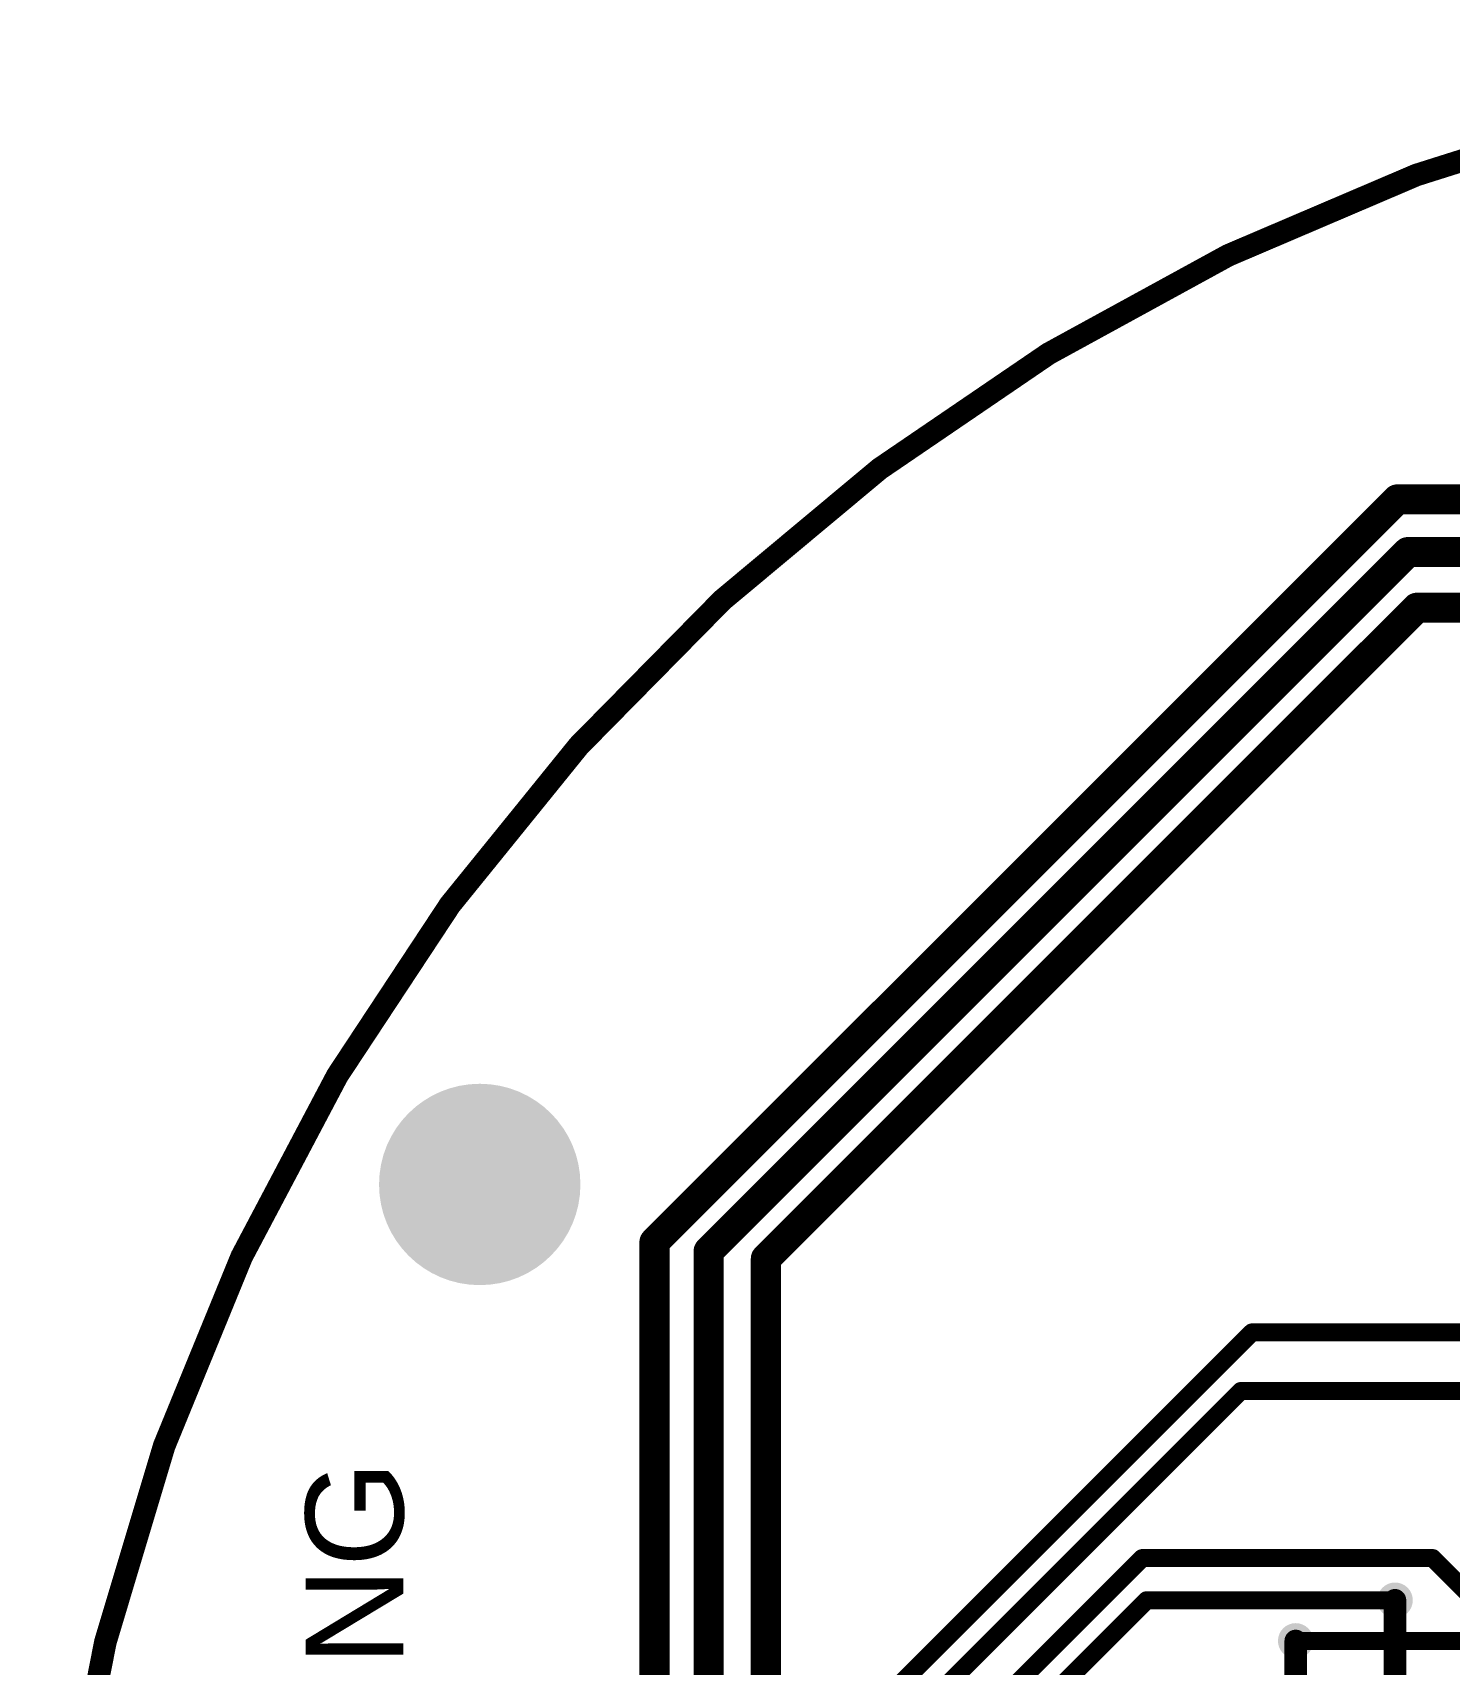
# Model space of a CAD drawing. Header units: millimetres. Extents: x -1.41 to 1.31, y -0.13 to 2.68.
# Drawn here: x -1.405 to -0.464, y 1.6 to 2.685 of the extents above; entities that cross this region are included whole.
import ezdxf

# ---------------------------------------------------------------- set-up
doc = ezdxf.new("R2010")
doc.units = ezdxf.units.MM
doc.header["$MEASUREMENT"] = 0
for name, color, linetype in [('BottomLayer', 5, 'Continuous'), ('BottomSolder', 6, 'Continuous'), ('Mechanical2', 216, 'Continuous'), ('MultiLayer', 9, 'Continuous'), ('PadHoleLayer', 156, 'Continuous'), ('TopLayer', 1, 'Continuous'), ('TopOverlay', 2, 'Continuous'), ('TopSolder', 216, 'Continuous'), ('ViaHoleLayer', 16, 'Continuous')]:
    doc.layers.add(name, color=color, linetype=linetype)
doc.styles.add('Arial', font='', dxfattribs={"height": 0.2})
doc.styles.get('Arial').set_extended_font_data('Arial')

msp = doc.modelspace()

# ---------------------------------------------------------------- hatches: boundary and pattern name
at = {"layer": 'BottomLayer'}
h = msp.add_hatch(color=5, dxfattribs=at)
edge = h.paths.add_edge_path()
edge.add_arc((-1.1081, 1.9193), 0.0591, 0, 360)
h = msp.add_hatch(color=5, dxfattribs=at)
edge = h.paths.add_edge_path()
edge.add_arc((-0.5, 1.643), 0.0118, 0, 360)
h = msp.add_hatch(color=5, dxfattribs=at)
edge = h.paths.add_edge_path()
edge.add_arc((-0.566, 1.616), 0.0118, 0, 360)
at = {"layer": 'BottomSolder'}
h = msp.add_hatch(color=6, dxfattribs=at)
edge = h.paths.add_edge_path()
edge.add_arc((-1.1081, 1.9193), 0.0631, 0, 360)
at = {"layer": 'MultiLayer'}
h = msp.add_hatch(color=9, dxfattribs=at)
edge = h.paths.add_edge_path()
edge.add_arc((-1.1081, 1.9193), 0.0591, 0, 360)
at = {"layer": 'PadHoleLayer'}
h = msp.add_hatch(color=156, dxfattribs=at)
edge = h.paths.add_edge_path()
edge.add_arc((-1.1081, 1.9193), 0.0669, 0, 360)
at = {"layer": 'TopLayer'}
h = msp.add_hatch(color=1, dxfattribs=at)
edge = h.paths.add_edge_path()
edge.add_arc((-1.1081, 1.9193), 0.0591, 0, 360)
h = msp.add_hatch(color=1, dxfattribs=at)
edge = h.paths.add_edge_path()
edge.add_arc((-0.5, 1.643), 0.0118, 0, 360)
h = msp.add_hatch(color=1, dxfattribs=at)
edge = h.paths.add_edge_path()
edge.add_arc((-0.566, 1.616), 0.0118, 0, 360)
at = {"layer": 'TopSolder'}
h = msp.add_hatch(color=216, dxfattribs=at)
edge = h.paths.add_edge_path()
edge.add_arc((-1.1081, 1.9193), 0.0631, 0, 360)
at = {"layer": 'ViaHoleLayer'}
h = msp.add_hatch(color=16, dxfattribs=at)
edge = h.paths.add_edge_path()
edge.add_arc((-0.5, 1.643), 0.00591, 0, 360)
h = msp.add_hatch(color=16, dxfattribs=at)
edge = h.paths.add_edge_path()
edge.add_arc((-0.566, 1.616), 0.00591, 0, 360)

# ---------------------------------------------------------------- linework, layer by layer
at = {"layer": 'BottomLayer', "const_width": 0.012}
for points in [[(-1.0355, 1.3805), (-0.595, 1.821)], [(-0.595, 1.821), (-0.127, 1.821)], [(-1.104, 1.2805), (-0.6025, 1.782)], [(-0.6025, 1.782), (-0.127, 1.782)], [(-0.771, 1.568), (-0.668, 1.671)], [(-0.668, 1.671), (-0.475, 1.671)], [(-0.475, 1.671), (-0.447, 1.643)], [(-0.752, 1.556), (-0.665, 1.643)], [(-0.665, 1.643), (-0.5, 1.643)], [(-0.566, 1.616), (-0.1772, 1.616)]]:
    msp.add_lwpolyline(points, dxfattribs=at)
at = {"layer": 'BottomLayer', "const_width": 0.006}
for points in [[(-0.598, 1.821, 1), (-0.592, 1.821, 1)], [(-0.598, 1.821, 1), (-0.592, 1.821, 1)], [(-0.6055, 1.782, 1), (-0.5995, 1.782, 1)], [(-0.6055, 1.782, 1), (-0.5995, 1.782, 1)], [(-0.671, 1.671, 1), (-0.665, 1.671, 1)], [(-0.671, 1.671, 1), (-0.665, 1.671, 1)], [(-0.478, 1.671, 1), (-0.472, 1.671, 1)], [(-0.478, 1.671, 1), (-0.472, 1.671, 1)], [(-0.668, 1.643, 1), (-0.662, 1.643, 1)], [(-0.668, 1.643, 1), (-0.662, 1.643, 1)], [(-0.503, 1.643, 1), (-0.497, 1.643, 1)], [(-0.569, 1.616, 1), (-0.563, 1.616, 1)]]:
    msp.add_lwpolyline(points, format="xyb", close=True, dxfattribs=at)
at = {"layer": 'Mechanical2', "const_width": 0.015}
msp.add_lwpolyline([(1.3045, 0.7779, -5.376897), (1.3038, 1.7829)], format="xyb", dxfattribs=at)
at = {"layer": 'TopLayer'}
for points, const_width in [([(-0.992, 1.881), (-0.4985, 2.3745)], 0.02), ([(-0.4985, 2.3745), (-0.1356, 2.3745)], 0.02), ([(-0.956, 1.875), (-0.4915, 2.3395)], 0.02), ([(-0.4915, 2.3395), (-0.146, 2.3395)], 0.02), ([(-0.918, 1.87), (-0.4855, 2.3025)], 0.02), ([(-0.4855, 2.3025), (-0.1075, 2.3025)], 0.02), ([(-0.992, 1.0305), (-0.992, 1.881)], 0.02), ([(-0.956, 0.5455), (-0.956, 1.875)], 0.02), ([(-0.918, 0.4804), (-0.918, 1.87)], 0.02), ([(-0.5, 1.508), (-0.5, 1.643)], 0.015), ([(-0.566, 1.536), (-0.566, 1.616)], 0.015)]:
    msp.add_lwpolyline(points, dxfattribs=dict(at, const_width=const_width))
for points, const_width in [([(-0.5035, 2.3745, 1), (-0.4935, 2.3745, 1)], 0.01), ([(-0.5035, 2.3745, 1), (-0.4935, 2.3745, 1)], 0.01), ([(-0.4965, 2.3395, 1), (-0.4865, 2.3395, 1)], 0.01), ([(-0.4965, 2.3395, 1), (-0.4865, 2.3395, 1)], 0.01), ([(-0.4905, 2.3025, 1), (-0.4805, 2.3025, 1)], 0.01), ([(-0.4905, 2.3025, 1), (-0.4805, 2.3025, 1)], 0.01), ([(-0.997, 1.881, 1), (-0.987, 1.881, 1)], 0.01), ([(-0.997, 1.881, 1), (-0.987, 1.881, 1)], 0.01), ([(-0.961, 1.875, 1), (-0.951, 1.875, 1)], 0.01), ([(-0.961, 1.875, 1), (-0.951, 1.875, 1)], 0.01), ([(-0.923, 1.87, 1), (-0.913, 1.87, 1)], 0.01), ([(-0.923, 1.87, 1), (-0.913, 1.87, 1)], 0.01), ([(-0.5038, 1.643, 1), (-0.4963, 1.643, 1)], 0.0075), ([(-0.5697, 1.616, 1), (-0.5623, 1.616, 1)], 0.0075)]:
    msp.add_lwpolyline(points, format="xyb", close=True, dxfattribs=dict(at, const_width=const_width))

# ---------------------------------------------------------------- texts
at = {"layer": 'TopOverlay', "style": 'Arial'}
msp.add_text('PROGRAMMING', height=0.065, rotation=90, dxfattribs=at).set_placement((-1.1588, 1.0295))

doc.saveas('drawing.dxf')
